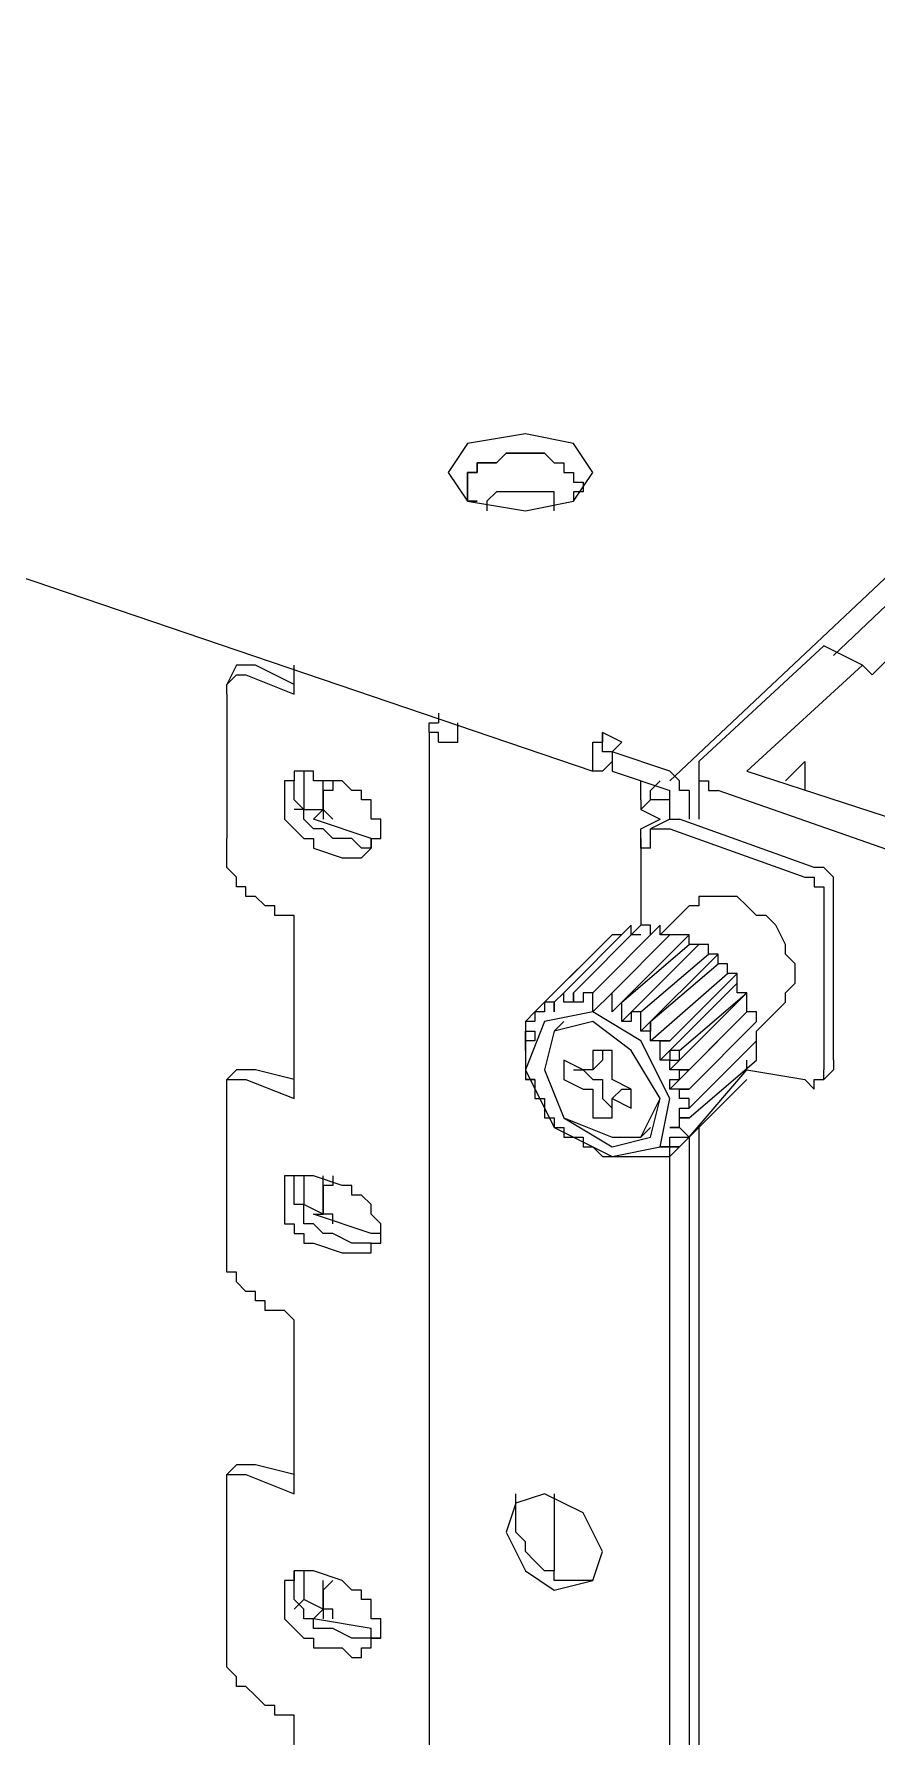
# Model space of a CAD drawing. Header units: millimetres. Extents: x 929 to 1725, y 58 to 532.
# Drawn here: x 1074.21 to 1084.45, y 382.42 to 403.1 of the extents above; entities that cross this region are included whole.
import ezdxf

# ---------------------------------------------------------------- set-up
doc = ezdxf.new("R2010")
doc.units = ezdxf.units.MM
doc.header["$MEASUREMENT"] = 0
doc.layers.add('TT-WIRE-EQPM', color=6, linetype='CONTINUOUS')

msp = doc.modelspace()

# ---------------------------------------------------------------- linework, layer by layer
at = {"layer": 'TT-WIRE-EQPM', "linetype": 'Continuous'}
for points in [[(1137.40977, 446.23357), (1081.93205, 394.03301)], [(979.05247, 428.79437), (1080.99572, 394.15005)], [(1080.99572, 397.77834), (1080.76163, 398.12947), (1080.17642, 398.24651), (1079.47417, 398.12947), (1079.24009, 397.77834), (1079.47417, 397.42722), (1080.17642, 397.31018), (1080.76163, 397.42722), (1080.99572, 397.77834)], [(1080.52755, 397.89538), (1080.41051, 398.01243), (1080.29347, 398.01243), (1080.29347, 398.01243), (1080.17642, 398.01243), (1080.17642, 398.01243), (1080.05938, 398.01243), (1079.94234, 398.01243), (1079.94234, 398.01243), (1079.8253, 397.89538), (1079.8253, 397.89538), (1079.70826, 397.89538), (1079.70826, 397.89538), (1079.59122, 397.89538), (1079.59122, 397.77834), (1079.59122, 397.77834), (1079.47417, 397.77834), (1079.47417, 397.6613), (1079.47417, 397.6613), (1079.47417, 397.54426), (1079.47417, 397.54426), (1079.47417, 397.54426), (1079.47417, 397.42722), (1079.59122, 397.42722)], [(1079.59122, 397.42722), (1079.47417, 397.42722), (1079.47417, 397.42722), (1079.47417, 397.54426), (1079.47417, 397.54426), (1079.47417, 397.54426), (1079.47417, 397.6613), (1079.47417, 397.6613), (1079.47417, 397.77834), (1079.59122, 397.77834), (1079.59122, 397.77834), (1079.59122, 397.89538), (1079.70826, 397.89538), (1079.70826, 397.89538), (1079.8253, 397.89538), (1079.8253, 397.89538), (1079.94234, 398.01243), (1079.94234, 398.01243), (1080.05938, 398.01243), (1080.05938, 398.01243), (1080.17642, 398.01243), (1080.29347, 398.01243), (1080.29347, 398.01243), (1080.41051, 398.01243), (1080.52755, 397.89538), (1080.52755, 397.89538), (1080.64459, 397.89538), (1080.64459, 397.89538), (1080.64459, 397.77834), (1080.76163, 397.77834), (1080.76163, 397.77834), (1080.76163, 397.77834), (1080.76163, 397.6613), (1080.76163, 397.6613), (1080.87867, 397.6613), (1080.87867, 397.54426), (1080.76163, 397.54426), (1080.76163, 397.54426), (1080.76163, 397.42722), (1080.76163, 397.42722), (1080.76163, 397.42722), (1080.76163, 397.42722)], [(1083.92176, 395.55455), (1086.26259, 397.77834)], [(1086.73075, 397.6613), (1084.38992, 395.32047)], [(1080.52755, 397.31018), (1080.52755, 397.31018), (1080.52755, 397.42722), (1080.52755, 397.42722), (1080.52755, 397.42722), (1080.52755, 397.42722), (1080.52755, 397.54426), (1080.41051, 397.54426), (1080.41051, 397.54426), (1080.41051, 397.54426), (1080.41051, 397.54426), (1080.29347, 397.54426), (1080.17642, 397.54426), (1080.17642, 397.54426), (1080.05938, 397.54426), (1079.94234, 397.54426), (1079.8253, 397.54426), (1079.8253, 397.54426), (1079.70826, 397.42722), (1079.70826, 397.42722), (1079.70826, 397.31018), (1079.70826, 397.31018), (1079.70826, 397.31018), (1079.70826, 397.31018), (1079.70826, 397.31018), (1079.70826, 397.31018), (1079.70826, 397.31018), (1079.70826, 397.31018), (1079.70826, 397.31018), (1079.70826, 397.31018), (1079.70826, 397.31018)], [(1082.28317, 394.26709), (1083.80471, 395.67159)], [(1084.27288, 395.43751), (1083.80471, 395.67159)], [(1076.66518, 395.43751), (1076.54813, 395.20343)], [(1076.89926, 395.43751), (1076.89926, 395.43751), (1076.89926, 395.43751), (1076.78222, 395.43751), (1076.78222, 395.43751), (1076.78222, 395.43751), (1076.78222, 395.43751), (1076.78222, 395.43751), (1076.78222, 395.43751), (1076.66518, 395.43751), (1076.66518, 395.43751)], [(1077.36743, 395.20343), (1076.89926, 395.43751)], [(1077.36743, 395.08638), (1077.36743, 395.43751)], [(1084.27288, 395.43751), (1082.86838, 394.15005), (1087.55005, 392.62851)], [(1084.38992, 395.32047), (1084.27288, 395.43751)], [(1076.54813, 395.08638), (1076.54813, 395.20343), (1076.54813, 395.20343), (1076.54813, 395.20343), (1076.54813, 395.20343), (1076.54813, 395.20343), (1076.66518, 395.32047), (1076.66518, 395.32047), (1076.66518, 395.32047), (1076.66518, 395.32047), (1076.78222, 395.32047)], [(1076.78222, 395.32047), (1077.36743, 395.08638)], [(1076.54813, 395.08638), (1076.54813, 393.33076)], [(1079.12305, 394.50118), (1079.12305, 394.50118), (1079.12305, 394.50118), (1079.12305, 394.50118), (1079.12305, 394.61822), (1079.00601, 394.61822), (1079.00601, 394.61822), (1079.00601, 394.61822), (1079.00601, 394.73526), (1079.00601, 394.73526), (1079.12305, 394.73526)], [(1079.12305, 394.8523), (1079.12305, 394.73526)], [(1079.35713, 394.50118), (1079.35713, 394.61822), (1079.35713, 394.61822), (1079.35713, 394.61822), (1079.35713, 394.61822), (1079.35713, 394.61822), (1079.35713, 394.61822), (1079.35713, 394.61822), (1079.35713, 394.73526), (1079.35713, 394.73526), (1079.35713, 394.73526), (1079.35713, 394.73526)], [(1079.00601, 394.61822), (1079.00601, 376.12564), (1079.00601, 376.0086), (1079.00601, 376.0086), (1079.00601, 376.0086), (1079.12305, 376.0086), (1079.12305, 376.0086), (1079.12305, 376.0086), (1079.12305, 376.0086), (1079.12305, 376.0086), (1079.12305, 376.0086), (1079.12305, 375.89156)], [(1081.2298, 394.38414), (1081.34684, 394.50118), (1081.11276, 394.61822), (1081.11276, 394.50118)], [(1081.11276, 394.38414), (1081.11276, 394.61822)], [(1079.12305, 394.50118), (1079.35713, 394.50118)], [(1081.11276, 394.15005), (1081.11276, 394.15005), (1081.11276, 394.15005), (1081.11276, 394.15005), (1080.99572, 394.15005), (1080.99572, 394.15005), (1080.99572, 394.15005), (1080.99572, 394.15005), (1080.99572, 394.15005), (1080.99572, 394.26709), (1080.99572, 394.26709), (1080.99572, 394.26709), (1080.99572, 394.26709), (1080.99572, 394.38414), (1080.99572, 394.38414), (1080.99572, 394.38414), (1080.99572, 394.50118), (1081.11276, 394.50118), (1081.11276, 394.50118), (1081.11276, 394.50118), (1081.11276, 394.50118)], [(1081.2298, 394.38414), (1081.11276, 394.38414)], [(1081.2298, 394.38414), (1081.2298, 394.15005)], [(1081.93205, 394.15005), (1081.2298, 394.38414)], [(1077.60151, 394.03301), (1077.60151, 394.15005), (1077.48447, 394.15005), (1077.48447, 394.15005), (1077.48447, 394.15005), (1077.36743, 394.15005), (1077.36743, 394.03301), (1077.36743, 394.03301), (1077.25038, 394.03301), (1077.25038, 394.03301), (1077.25038, 394.03301), (1077.25038, 393.91597), (1077.25038, 393.91597), (1077.25038, 393.91597), (1077.25038, 393.79893), (1077.25038, 393.79893), (1077.25038, 393.68189), (1077.25038, 393.68189), (1077.25038, 393.68189), (1077.25038, 393.56484), (1077.25038, 393.56484), (1077.25038, 393.56484), (1077.36743, 393.4478), (1077.36743, 393.4478), (1077.36743, 393.4478), (1077.48447, 393.33076), (1077.48447, 393.33076), (1077.60151, 393.33076), (1077.60151, 393.21372), (1077.95263, 393.09668)], [(1077.48447, 394.15005), (1077.48447, 393.68189)], [(1081.2298, 394.26709), (1081.11276, 394.15005)], [(1081.2298, 394.15005), (1081.93205, 393.91597)], [(1082.16613, 393.91597), (1082.04909, 393.91597), (1082.04909, 393.91597), (1082.04909, 393.91597), (1082.04909, 394.03301), (1082.04909, 394.03301), (1082.04909, 394.03301), (1082.04909, 394.03301), (1081.93205, 394.15005), (1081.93205, 394.15005), (1081.93205, 394.15005)], [(1082.28317, 394.26709), (1082.28317, 394.26709), (1082.28317, 394.15005), (1082.28317, 394.15005), (1082.28317, 394.15005), (1082.28317, 394.03301), (1082.28317, 394.03301), (1082.28317, 394.03301), (1082.40021, 394.03301), (1082.40021, 393.91597), (1082.51726, 393.91597)], [(1082.28317, 394.15005), (1082.28317, 393.56484)], [(1083.33655, 394.03301), (1083.57063, 394.26709)], [(1083.57063, 394.26709), (1083.57063, 393.91597)], [(1077.83559, 393.33076), (1077.71855, 393.4478), (1077.60151, 393.4478), (1077.60151, 393.4478), (1077.48447, 393.56484), (1077.48447, 393.56484), (1077.48447, 393.68189), (1077.36743, 393.79893), (1077.36743, 393.79893), (1077.36743, 393.91597), (1077.36743, 393.91597), (1077.36743, 393.91597), (1077.36743, 394.03301), (1077.36743, 394.03301), (1077.36743, 394.03301), (1077.36743, 394.03301), (1077.36743, 394.03301), (1077.36743, 394.03301), (1077.36743, 394.03301), (1077.36743, 394.03301), (1077.36743, 394.03301)], [(1077.60151, 393.56484), (1077.71855, 393.68189), (1077.71855, 394.03301)], [(1077.95263, 394.03301), (1077.60151, 394.03301)], [(1077.83559, 394.03301), (1077.83559, 394.03301), (1077.83559, 394.03301), (1077.83559, 394.03301), (1077.83559, 393.91597), (1077.71855, 393.91597), (1077.71855, 393.91597), (1077.71855, 393.91597), (1077.71855, 393.91597), (1077.71855, 393.79893), (1077.71855, 393.79893), (1077.71855, 393.56484)], [(1077.95263, 393.09668), (1078.06967, 393.09668), (1078.06967, 393.09668), (1078.06967, 393.09668), (1078.18672, 393.09668), (1078.18672, 393.09668), (1078.18672, 393.09668), (1078.30376, 393.21372), (1078.30376, 393.21372), (1078.30376, 393.21372), (1078.30376, 393.21372), (1078.30376, 393.33076), (1078.4208, 393.33076), (1078.4208, 393.33076), (1078.4208, 393.33076), (1078.4208, 393.4478), (1078.4208, 393.4478), (1078.4208, 393.56484), (1078.30376, 393.56484), (1078.30376, 393.68189), (1078.30376, 393.68189), (1078.30376, 393.68189), (1078.30376, 393.79893), (1078.18672, 393.79893), (1078.18672, 393.79893), (1078.18672, 393.91597), (1078.06967, 393.91597), (1078.06967, 393.91597), (1077.95263, 394.03301)], [(1081.58092, 393.79893), (1081.58092, 393.79893), (1081.58092, 393.79893), (1081.58092, 393.91597), (1081.58092, 393.91597), (1081.58092, 393.91597), (1081.58092, 393.91597), (1081.58092, 393.91597), (1081.58092, 394.03301), (1081.58092, 394.03301), (1081.58092, 394.03301)], [(1081.81501, 394.03301), (1081.69796, 393.91597)], [(1081.69796, 393.79893), (1081.69796, 393.91597)], [(1081.93205, 393.56484), (1081.93205, 393.91597)], [(1082.16613, 393.91597), (1082.16613, 393.56484)], [(1087.19892, 392.27739), (1082.51726, 393.91597)], [(1077.48447, 393.68189), (1077.36743, 393.68189)], [(1077.48447, 393.68189), (1077.71855, 393.68189)], [(1077.83559, 393.56484), (1077.83559, 393.56484), (1077.83559, 393.56484), (1077.71855, 393.68189), (1077.71855, 393.68189), (1077.71855, 393.68189), (1077.71855, 393.68189), (1077.71855, 393.79893), (1077.71855, 393.79893), (1077.71855, 393.79893), (1077.71855, 393.79893)], [(1081.58092, 393.68189), (1081.69796, 393.79893)], [(1081.58092, 393.79893), (1081.58092, 393.68189)], [(1081.58092, 393.68189), (1081.81501, 393.56484)], [(1081.93205, 393.79893), (1081.69796, 393.79893)], [(1078.30376, 393.33076), (1077.60151, 393.56484)], [(1081.69796, 393.21372), (1081.69796, 393.21372), (1081.58092, 393.21372), (1081.58092, 393.21372), (1081.58092, 393.21372), (1081.58092, 393.33076), (1081.58092, 393.33076), (1081.58092, 393.33076), (1081.58092, 393.33076), (1081.58092, 393.33076), (1081.58092, 393.4478), (1081.81501, 393.56484)], [(1081.93205, 393.56484), (1081.69796, 393.4478)], [(1081.93205, 393.56484), (1081.93205, 393.56484), (1081.93205, 393.56484), (1081.93205, 393.56484), (1081.93205, 393.56484), (1081.93205, 393.56484), (1082.04909, 393.56484), (1082.04909, 393.56484), (1082.04909, 393.56484), (1082.04909, 393.56484), (1082.04909, 393.56484)], [(1083.68767, 392.97964), (1082.04909, 393.56484)], [(1077.36743, 392.39443), (1077.25038, 392.39443), (1077.25038, 392.39443), (1077.13334, 392.39443), (1077.13334, 392.51147), (1077.0163, 392.51147), (1077.0163, 392.51147), (1076.89926, 392.62851), (1076.89926, 392.62851), (1076.78222, 392.62851), (1076.78222, 392.74555), (1076.66518, 392.74555), (1076.66518, 392.86259), (1076.66518, 392.86259), (1076.54813, 392.97964), (1076.54813, 392.97964), (1076.54813, 393.09668), (1076.54813, 393.21372), (1076.54813, 393.21372), (1076.54813, 393.33076), (1076.54813, 393.33076)], [(1078.06967, 393.33076), (1077.83559, 393.33076)], [(1078.30376, 393.33076), (1078.30376, 393.33076), (1078.30376, 393.21372), (1078.30376, 393.21372), (1078.30376, 393.21372), (1078.18672, 393.21372), (1078.18672, 393.21372), (1078.18672, 393.21372), (1078.18672, 393.21372), (1078.06967, 393.33076), (1078.06967, 393.33076)], [(1078.30376, 393.33076), (1078.30376, 393.33076), (1078.30376, 393.33076), (1078.30376, 393.33076), (1078.30376, 393.33076), (1078.30376, 393.33076), (1078.30376, 393.33076), (1078.30376, 393.33076), (1078.30376, 393.33076), (1078.4208, 393.33076), (1078.4208, 393.33076)], [(1081.58092, 393.33076), (1081.58092, 392.27739)], [(1081.69796, 393.33076), (1081.69796, 393.33076), (1081.69796, 393.33076), (1081.69796, 393.4478), (1081.69796, 393.4478), (1081.81501, 393.4478), (1081.81501, 393.4478), (1081.81501, 393.4478), (1081.81501, 393.4478), (1081.93205, 393.4478), (1081.93205, 393.4478)], [(1081.69796, 393.21372), (1081.69796, 393.33076)], [(1081.93205, 393.4478), (1083.57063, 392.86259), (1083.57063, 392.86259), (1083.68767, 392.86259), (1083.68767, 392.86259), (1083.68767, 392.86259), (1083.68767, 392.74555), (1083.80471, 392.74555), (1083.80471, 392.74555), (1083.80471, 392.62851), (1083.80471, 392.62851), (1083.80471, 392.62851)], [(1083.92176, 392.74555), (1083.92176, 392.74555), (1083.92176, 392.74555), (1083.92176, 392.86259), (1083.92176, 392.86259), (1083.92176, 392.86259), (1083.80471, 392.97964), (1083.80471, 392.97964), (1083.80471, 392.97964), (1083.80471, 392.97964), (1083.68767, 392.97964)], [(1083.92176, 390.6388), (1083.92176, 392.74555)], [(1082.98542, 390.98993), (1083.33655, 391.34105), (1083.33655, 391.34105), (1083.33655, 391.45809), (1083.45359, 391.57514), (1083.45359, 391.69218), (1083.45359, 391.80922), (1083.33655, 391.92626), (1083.33655, 392.0433), (1083.21951, 392.27739), (1083.10246, 392.39443), (1082.98542, 392.39443), (1082.86838, 392.51147), (1082.75134, 392.62851), (1082.6343, 392.62851), (1082.6343, 392.62851), (1082.51726, 392.62851), (1082.40021, 392.62851), (1082.40021, 392.62851), (1082.28317, 392.62851), (1082.28317, 392.51147), (1082.16613, 392.51147), (1081.81501, 392.16034)], [(1083.80471, 392.62851), (1083.80471, 390.52176)], [(1077.36743, 390.17064), (1077.36743, 392.39443)], [(1080.64459, 391.45809), (1081.46388, 392.27739)], [(1080.76163, 391.45809), (1081.58092, 392.27739)], [(1080.99572, 391.45809), (1081.81501, 392.27739)], [(1081.58092, 392.16034), (1081.58092, 392.16034), (1081.46388, 392.16034), (1081.46388, 392.16034), (1081.46388, 392.16034), (1081.46388, 392.16034), (1081.46388, 392.16034), (1081.46388, 392.16034), (1081.46388, 392.16034), (1081.46388, 392.16034), (1081.46388, 392.27739)], [(1081.69796, 392.16034), (1081.69796, 392.16034), (1081.69796, 392.16034), (1081.69796, 392.27739), (1081.69796, 392.27739), (1081.69796, 392.27739), (1081.69796, 392.27739), (1081.58092, 392.27739), (1081.58092, 392.27739), (1081.58092, 392.27739), (1081.58092, 392.27739)], [(1081.93205, 392.16034), (1081.93205, 392.16034), (1081.93205, 392.16034), (1081.93205, 392.16034), (1081.93205, 392.16034), (1081.93205, 392.16034), (1081.81501, 392.16034), (1081.81501, 392.27739), (1081.81501, 392.27739), (1081.81501, 392.27739), (1081.81501, 392.27739)], [(1080.29347, 391.22401), (1081.11276, 392.0433)], [(1080.41051, 391.34105), (1081.2298, 392.16034)], [(1081.2298, 391.22401), (1082.16613, 392.16034)], [(1081.2298, 391.45809), (1081.93205, 392.16034)], [(1081.34684, 392.16034), (1081.34684, 392.16034), (1081.34684, 392.16034), (1081.34684, 392.16034), (1081.34684, 392.16034), (1081.34684, 392.16034), (1081.34684, 392.16034), (1081.2298, 392.16034), (1081.2298, 392.16034), (1081.2298, 392.16034), (1081.2298, 392.16034)], [(1081.34684, 391.34105), (1082.16613, 392.0433)], [(1082.28317, 392.0433), (1081.34684, 391.10697)], [(1082.16613, 392.16034), (1082.16613, 392.16034), (1082.16613, 392.16034), (1082.04909, 392.16034), (1082.04909, 392.16034), (1082.04909, 392.16034), (1082.04909, 392.16034), (1082.04909, 392.16034), (1082.04909, 392.16034), (1082.04909, 392.16034), (1081.93205, 392.16034)], [(1082.28317, 392.0433), (1082.28317, 392.0433), (1082.28317, 392.0433), (1082.28317, 392.0433), (1082.28317, 392.0433), (1082.28317, 392.0433), (1082.28317, 392.0433), (1082.16613, 392.0433), (1082.16613, 392.0433), (1082.16613, 392.0433), (1082.16613, 392.0433), (1082.16613, 392.0433), (1082.16613, 392.16034), (1082.16613, 392.16034), (1082.16613, 392.16034), (1082.16613, 392.16034), (1082.16613, 392.16034), (1082.16613, 392.16034), (1082.16613, 392.16034), (1082.16613, 392.16034), (1082.16613, 392.16034)], [(1082.40021, 391.92626), (1082.40021, 392.0433), (1082.40021, 392.0433), (1082.40021, 392.0433), (1082.40021, 392.0433), (1082.28317, 392.0433), (1082.28317, 392.0433), (1082.28317, 392.0433), (1082.28317, 392.0433), (1082.28317, 392.0433), (1082.28317, 392.0433)], [(1081.58092, 390.98993), (1082.51726, 391.92626)], [(1081.58092, 391.22401), (1082.40021, 391.92626)], [(1082.51726, 391.92626), (1082.51726, 391.92626), (1082.51726, 391.92626), (1082.40021, 391.92626), (1082.40021, 391.92626), (1082.40021, 391.92626), (1082.40021, 391.92626), (1082.40021, 391.92626), (1082.40021, 391.92626), (1082.40021, 391.92626), (1082.40021, 391.92626)], [(1082.51726, 391.80922), (1082.51726, 391.80922), (1082.51726, 391.80922), (1082.51726, 391.80922), (1082.51726, 391.80922), (1082.51726, 391.92626), (1082.51726, 391.92626), (1082.51726, 391.92626), (1082.51726, 391.92626), (1082.51726, 391.92626), (1082.51726, 391.92626)], [(1081.69796, 391.10697), (1082.51726, 391.80922)], [(1081.69796, 390.87289), (1082.6343, 391.69218)], [(1081.93205, 390.87289), (1082.75134, 391.69218)], [(1082.6343, 391.69218), (1082.6343, 391.80922), (1082.6343, 391.80922), (1082.6343, 391.80922), (1082.6343, 391.80922), (1082.6343, 391.80922), (1082.6343, 391.80922), (1082.51726, 391.80922), (1082.51726, 391.80922), (1082.51726, 391.80922), (1082.51726, 391.80922)], [(1082.75134, 391.69218), (1082.6343, 391.69218), (1082.6343, 391.69218), (1082.6343, 391.69218), (1082.6343, 391.69218), (1082.6343, 391.69218), (1082.6343, 391.69218), (1082.6343, 391.69218), (1082.6343, 391.69218), (1082.6343, 391.69218), (1082.6343, 391.69218)], [(1082.75134, 391.57514), (1082.75134, 391.57514), (1082.75134, 391.57514), (1082.75134, 391.57514), (1082.75134, 391.57514), (1082.75134, 391.57514), (1082.75134, 391.57514), (1082.75134, 391.69218), (1082.75134, 391.69218), (1082.75134, 391.69218), (1082.75134, 391.69218)], [(1080.64459, 391.45809), (1080.64459, 391.45809), (1080.64459, 391.45809), (1080.52755, 391.34105), (1080.52755, 391.34105), (1080.52755, 391.34105), (1080.52755, 391.34105), (1080.52755, 391.34105), (1080.52755, 391.34105), (1080.52755, 391.22401), (1080.52755, 391.22401)], [(1080.64459, 391.34105), (1080.64459, 391.34105), (1080.64459, 391.34105), (1080.64459, 391.34105), (1080.64459, 391.34105), (1080.64459, 391.34105), (1080.64459, 391.34105), (1080.64459, 391.45809), (1080.64459, 391.45809), (1080.64459, 391.45809), (1080.64459, 391.45809)], [(1080.76163, 391.45809), (1080.76163, 391.45809), (1080.76163, 391.45809), (1080.76163, 391.45809), (1080.76163, 391.45809), (1080.76163, 391.34105), (1080.76163, 391.34105), (1080.76163, 391.34105), (1080.64459, 391.34105), (1080.64459, 391.34105), (1080.64459, 391.34105)], [(1080.87867, 391.34105), (1080.87867, 391.34105), (1080.87867, 391.34105), (1080.87867, 391.34105), (1080.76163, 391.34105), (1080.76163, 391.34105), (1080.76163, 391.45809), (1080.76163, 391.45809), (1080.76163, 391.45809), (1080.76163, 391.45809), (1080.76163, 391.45809)], [(1080.99572, 391.45809), (1080.99572, 391.45809), (1080.99572, 391.45809), (1080.87867, 391.45809), (1080.87867, 391.45809), (1080.87867, 391.34105), (1080.87867, 391.34105), (1080.87867, 391.34105), (1080.87867, 391.34105), (1080.87867, 391.34105), (1080.87867, 391.34105)], [(1080.99572, 391.22401), (1080.99572, 391.34105), (1080.99572, 391.34105), (1080.99572, 391.34105), (1080.99572, 391.34105), (1080.99572, 391.34105), (1080.99572, 391.34105), (1080.99572, 391.45809), (1080.99572, 391.45809), (1080.99572, 391.45809), (1080.99572, 391.45809)], [(1081.2298, 391.45809), (1080.99572, 391.22401)], [(1081.2298, 391.22401), (1081.2298, 391.22401), (1081.2298, 391.22401), (1081.2298, 391.22401), (1081.2298, 391.34105), (1081.2298, 391.34105), (1081.2298, 391.34105), (1081.2298, 391.34105), (1081.2298, 391.34105), (1081.2298, 391.45809), (1081.2298, 391.45809)], [(1081.81501, 390.6388), (1082.75134, 391.57514)], [(1081.93205, 390.52176), (1082.86838, 391.45809)], [(1082.04909, 390.75585), (1082.86838, 391.45809)], [(1082.86838, 391.45809), (1082.86838, 391.45809), (1082.86838, 391.45809), (1082.75134, 391.45809), (1082.75134, 391.57514), (1082.75134, 391.57514), (1082.75134, 391.57514), (1082.75134, 391.57514), (1082.75134, 391.57514), (1082.75134, 391.57514), (1082.75134, 391.57514)], [(1082.86838, 391.22401), (1082.86838, 391.22401), (1082.86838, 391.34105), (1082.86838, 391.34105), (1082.86838, 391.34105), (1082.86838, 391.34105), (1082.86838, 391.34105), (1082.86838, 391.34105), (1082.86838, 391.34105), (1082.86838, 391.34105), (1082.86838, 391.45809)], [(1080.17642, 391.10697), (1080.29347, 391.22401)], [(1081.81501, 389.58543), (1081.93205, 390.17064), (1081.58092, 390.87289), (1080.99572, 391.22401), (1080.41051, 391.10697), (1080.17642, 390.52176), (1080.52755, 389.81951), (1081.2298, 389.46839), (1081.81501, 389.58543)], [(1080.29347, 391.22401), (1080.29347, 391.22401), (1080.29347, 391.22401), (1080.29347, 391.22401), (1080.29347, 391.22401), (1080.29347, 391.22401), (1080.29347, 391.10697), (1080.29347, 391.10697), (1080.29347, 391.10697), (1080.29347, 391.10697), (1080.29347, 391.10697)], [(1080.41051, 391.22401), (1080.41051, 391.22401), (1080.41051, 391.22401), (1080.41051, 391.22401), (1080.41051, 391.22401), (1080.41051, 391.22401), (1080.41051, 391.22401), (1080.41051, 391.22401), (1080.29347, 391.22401), (1080.29347, 391.22401), (1080.29347, 391.22401)], [(1080.41051, 391.34105), (1080.41051, 391.34105), (1080.41051, 391.34105), (1080.41051, 391.34105), (1080.41051, 391.34105), (1080.41051, 391.22401), (1080.41051, 391.22401), (1080.41051, 391.22401), (1080.41051, 391.22401), (1080.41051, 391.22401), (1080.41051, 391.22401)], [(1080.52755, 391.22401), (1080.52755, 391.22401), (1080.52755, 391.22401), (1080.52755, 391.34105), (1080.52755, 391.34105), (1080.52755, 391.34105), (1080.52755, 391.34105), (1080.52755, 391.34105), (1080.52755, 391.34105), (1080.41051, 391.34105), (1080.41051, 391.34105)], [(1081.34684, 391.34105), (1081.34684, 391.34105), (1081.34684, 391.34105), (1081.34684, 391.34105), (1081.34684, 391.34105), (1081.2298, 391.22401), (1081.2298, 391.22401), (1081.2298, 391.22401), (1081.2298, 391.22401), (1081.2298, 391.22401), (1081.2298, 391.22401)], [(1081.34684, 391.10697), (1081.34684, 391.10697), (1081.34684, 391.10697), (1081.34684, 391.22401), (1081.34684, 391.22401), (1081.34684, 391.22401), (1081.34684, 391.22401), (1081.34684, 391.22401), (1081.34684, 391.34105), (1081.34684, 391.34105), (1081.34684, 391.34105)], [(1081.58092, 391.22401), (1081.58092, 391.22401), (1081.46388, 391.22401), (1081.46388, 391.22401), (1081.46388, 391.22401), (1081.46388, 391.22401), (1081.46388, 391.10697), (1081.46388, 391.10697), (1081.34684, 391.10697), (1081.34684, 391.10697), (1081.34684, 391.10697)], [(1081.58092, 390.98993), (1081.58092, 390.98993), (1081.58092, 390.98993), (1081.58092, 391.10697), (1081.58092, 391.10697), (1081.58092, 391.10697), (1081.58092, 391.10697), (1081.58092, 391.10697), (1081.58092, 391.22401), (1081.58092, 391.22401), (1081.58092, 391.22401)], [(1081.93205, 390.28768), (1082.86838, 391.22401)], [(1082.16613, 390.52176), (1082.86838, 391.22401)], [(1082.98542, 391.10697), (1082.98542, 391.10697), (1082.98542, 391.10697), (1082.98542, 391.10697), (1082.98542, 391.10697), (1082.98542, 391.10697), (1082.98542, 391.22401), (1082.98542, 391.22401), (1082.98542, 391.22401), (1082.86838, 391.22401), (1082.86838, 391.22401)], [(1080.17642, 391.10697), (1080.17642, 391.10697), (1080.17642, 391.10697), (1080.17642, 391.10697), (1080.17642, 391.10697), (1080.17642, 390.98993), (1080.17642, 390.98993), (1080.29347, 390.98993), (1080.29347, 390.98993), (1080.29347, 390.98993), (1080.29347, 390.87289)], [(1080.29347, 391.10697), (1080.29347, 391.10697), (1080.29347, 391.10697), (1080.29347, 391.10697), (1080.29347, 391.10697), (1080.29347, 391.10697), (1080.29347, 391.10697), (1080.29347, 391.10697), (1080.29347, 391.10697), (1080.29347, 391.10697), (1080.17642, 391.10697)], [(1080.17642, 390.98993), (1080.17642, 390.98993), (1080.17642, 390.98993), (1080.17642, 390.87289), (1080.17642, 390.87289), (1080.17642, 390.87289), (1080.17642, 390.87289), (1080.17642, 390.87289), (1080.17642, 390.75585), (1080.17642, 390.75585), (1080.17642, 390.75585)], [(1080.29347, 390.87289), (1080.17642, 390.87289), (1080.17642, 390.98993), (1080.17642, 390.98993), (1080.17642, 390.98993), (1080.17642, 390.98993), (1080.17642, 390.98993), (1080.17642, 390.98993), (1080.17642, 390.98993), (1080.17642, 390.98993), (1080.17642, 390.98993)], [(1081.69796, 389.70247), (1081.81501, 390.17064), (1081.46388, 390.75585), (1080.99572, 391.10697), (1080.52755, 390.98993), (1080.41051, 390.52176), (1080.64459, 389.93655), (1081.2298, 389.58543), (1081.69796, 389.70247)], [(1081.58092, 389.70247), (1081.81501, 390.17064), (1081.46388, 390.75585), (1080.99572, 391.10697), (1080.52755, 390.98993), (1080.41051, 390.52176), (1080.64459, 389.93655), (1081.2298, 389.70247), (1081.58092, 389.70247)], [(1080.64459, 391.10697), (1080.52755, 390.98993)], [(1081.69796, 391.10697), (1081.69796, 391.10697), (1081.69796, 391.10697), (1081.69796, 390.98993), (1081.69796, 390.98993), (1081.58092, 390.98993), (1081.58092, 390.98993), (1081.58092, 390.98993), (1081.58092, 390.98993), (1081.58092, 390.98993), (1081.58092, 390.98993)], [(1081.69796, 390.87289), (1081.69796, 390.87289), (1081.69796, 390.87289), (1081.69796, 390.87289), (1081.69796, 390.98993), (1081.69796, 390.98993), (1081.69796, 390.98993), (1081.69796, 390.98993), (1081.69796, 390.98993), (1081.69796, 390.98993), (1081.69796, 391.10697)], [(1082.16613, 390.28768), (1082.98542, 391.10697)], [(1082.98542, 390.87289), (1082.98542, 390.87289), (1082.98542, 390.87289), (1082.98542, 390.87289), (1082.98542, 390.98993), (1082.98542, 390.98993), (1082.98542, 390.98993), (1082.98542, 390.98993), (1082.98542, 390.98993), (1082.98542, 390.98993), (1082.98542, 390.98993)], [(1080.17642, 390.75585), (1080.17642, 390.87289)], [(1081.93205, 390.87289), (1081.81501, 390.87289), (1081.81501, 390.87289), (1081.81501, 390.87289), (1081.81501, 390.87289), (1081.81501, 390.87289), (1081.81501, 390.87289), (1081.69796, 390.87289), (1081.69796, 390.87289), (1081.69796, 390.87289), (1081.69796, 390.87289)], [(1081.81501, 390.6388), (1081.81501, 390.75585), (1081.81501, 390.75585), (1081.81501, 390.75585), (1081.81501, 390.75585), (1081.81501, 390.75585), (1081.81501, 390.75585), (1081.81501, 390.87289), (1081.93205, 390.87289), (1081.93205, 390.87289), (1081.93205, 390.87289)], [(1082.16613, 390.0536), (1082.98542, 390.87289)], [(1082.98542, 390.6388), (1082.98542, 390.6388), (1082.98542, 390.75585), (1082.98542, 390.75585), (1082.98542, 390.75585), (1082.98542, 390.75585), (1082.98542, 390.75585), (1082.98542, 390.75585), (1082.98542, 390.75585), (1082.98542, 390.75585), (1082.98542, 390.87289)], [(1080.17642, 390.75585), (1080.17642, 390.75585), (1080.17642, 390.75585), (1080.17642, 390.75585), (1080.17642, 390.75585), (1080.17642, 390.6388), (1080.17642, 390.6388), (1080.17642, 390.6388), (1080.17642, 390.6388), (1080.17642, 390.6388), (1080.17642, 390.6388)], [(1080.17642, 390.6388), (1080.17642, 390.52176), (1080.17642, 390.52176), (1080.17642, 390.52176), (1080.17642, 390.52176), (1080.17642, 390.52176), (1080.17642, 390.52176), (1080.17642, 390.52176), (1080.17642, 390.40472), (1080.17642, 390.40472), (1080.29347, 390.40472)], [(1080.87867, 390.52176), (1080.64459, 390.6388), (1080.64459, 390.6388), (1080.64459, 390.6388), (1080.64459, 390.6388), (1080.64459, 390.6388), (1080.64459, 390.6388), (1080.64459, 390.6388), (1080.64459, 390.6388), (1080.64459, 390.6388), (1080.64459, 390.6388), (1080.64459, 390.6388), (1080.64459, 390.40472), (1080.64459, 390.40472), (1080.64459, 390.40472), (1080.64459, 390.40472), (1080.64459, 390.40472), (1080.64459, 390.40472), (1080.64459, 390.40472), (1080.64459, 390.40472), (1080.64459, 390.40472), (1080.64459, 390.40472), (1080.64459, 390.40472), (1080.87867, 390.28768), (1080.87867, 390.28768), (1080.87867, 390.28768), (1080.87867, 390.28768), (1080.87867, 390.28768), (1080.99572, 390.28768), (1080.99572, 390.28768), (1080.99572, 390.28768), (1080.99572, 390.28768), (1080.99572, 390.28768), (1080.99572, 390.28768), (1080.99572, 390.0536), (1080.99572, 390.0536), (1080.99572, 390.0536), (1080.99572, 390.0536), (1080.99572, 390.0536), (1080.99572, 390.0536), (1080.99572, 390.0536), (1080.99572, 390.0536), (1080.99572, 389.93655), (1080.99572, 389.93655), (1080.99572, 389.93655), (1081.11276, 389.93655), (1081.2298, 389.93655), (1081.2298, 389.93655), (1081.2298, 389.93655), (1081.2298, 389.93655), (1081.2298, 389.93655), (1081.2298, 389.93655), (1081.2298, 389.93655), (1081.2298, 389.93655), (1081.2298, 389.93655), (1081.2298, 389.93655), (1081.2298, 390.17064), (1081.2298, 390.17064), (1081.2298, 390.17064), (1081.2298, 390.17064), (1081.2298, 390.17064), (1081.2298, 390.17064), (1081.2298, 390.17064), (1081.2298, 390.17064), (1081.2298, 390.17064), (1081.2298, 390.17064), (1081.2298, 390.17064)], [(1081.46388, 390.28768), (1081.2298, 390.40472), (1081.2298, 390.40472), (1081.2298, 390.40472), (1081.2298, 390.40472), (1081.2298, 390.40472), (1081.2298, 390.40472), (1081.2298, 390.40472), (1081.2298, 390.40472), (1081.2298, 390.40472), (1081.2298, 390.52176), (1081.2298, 390.52176), (1081.2298, 390.6388), (1081.2298, 390.6388), (1081.2298, 390.6388), (1081.2298, 390.6388), (1081.2298, 390.6388), (1081.2298, 390.75585), (1081.2298, 390.75585), (1081.2298, 390.75585), (1081.2298, 390.75585), (1081.2298, 390.75585), (1081.11276, 390.75585), (1080.99572, 390.75585), (1080.99572, 390.75585), (1080.99572, 390.75585), (1080.99572, 390.75585), (1080.99572, 390.75585), (1080.99572, 390.75585), (1080.99572, 390.75585), (1080.99572, 390.75585), (1080.99572, 390.75585), (1080.99572, 390.75585), (1080.99572, 390.75585), (1080.99572, 390.52176), (1080.99572, 390.52176), (1080.99572, 390.52176), (1080.99572, 390.52176), (1080.99572, 390.52176), (1080.99572, 390.52176), (1080.87867, 390.52176), (1080.87867, 390.52176), (1080.87867, 390.52176), (1080.87867, 390.52176), (1080.87867, 390.52176)], [(1080.99572, 390.52176), (1081.11276, 390.6388)], [(1081.11276, 390.75585), (1081.11276, 390.6388)], [(1082.04909, 390.75585), (1082.04909, 390.75585), (1081.93205, 390.75585), (1081.93205, 390.75585), (1081.93205, 390.6388), (1081.93205, 390.6388), (1081.93205, 390.6388), (1081.81501, 390.6388), (1081.81501, 390.6388), (1081.81501, 390.6388), (1081.81501, 390.6388)], [(1081.93205, 390.52176), (1081.93205, 390.52176), (1081.93205, 390.52176), (1081.93205, 390.52176), (1081.93205, 390.6388), (1081.93205, 390.6388), (1081.93205, 390.6388), (1081.93205, 390.6388), (1082.04909, 390.6388), (1082.04909, 390.6388), (1082.04909, 390.75585)], [(1082.16613, 389.93655), (1082.98542, 390.6388)], [(1082.86838, 390.52176), (1082.86838, 390.52176), (1082.86838, 390.52176), (1082.86838, 390.52176), (1082.86838, 390.52176), (1082.86838, 390.52176), (1082.86838, 390.52176), (1082.86838, 390.6388), (1082.86838, 390.6388), (1082.86838, 390.6388), (1082.86838, 390.6388)], [(1083.92176, 390.6388), (1083.92176, 390.6388), (1083.92176, 390.6388), (1083.92176, 390.6388), (1083.92176, 390.6388), (1083.92176, 390.52176), (1083.92176, 390.52176), (1083.92176, 390.52176), (1083.92176, 390.52176), (1083.92176, 390.52176), (1083.92176, 390.52176)], [(1076.66518, 390.52176), (1076.54813, 390.40472)], [(1076.54813, 390.28768), (1076.54813, 390.28768), (1076.54813, 390.28768), (1076.54813, 390.40472), (1076.54813, 390.40472), (1076.54813, 390.40472), (1076.66518, 390.40472), (1076.66518, 390.40472), (1076.66518, 390.40472), (1076.66518, 390.40472), (1076.78222, 390.40472)], [(1076.89926, 390.52176), (1076.89926, 390.52176), (1076.89926, 390.52176), (1076.78222, 390.52176), (1076.78222, 390.52176), (1076.78222, 390.52176), (1076.78222, 390.52176), (1076.78222, 390.52176), (1076.78222, 390.52176), (1076.66518, 390.52176), (1076.66518, 390.52176)], [(1076.78222, 390.40472), (1077.36743, 390.17064)], [(1077.36743, 390.40472), (1076.89926, 390.52176)], [(1080.17642, 390.40472), (1080.29347, 390.40472), (1080.29347, 390.40472), (1080.29347, 390.28768), (1080.29347, 390.28768), (1080.29347, 390.28768), (1080.29347, 390.28768), (1080.29347, 390.28768), (1080.29347, 390.28768), (1080.29347, 390.28768), (1080.29347, 390.28768)], [(1080.29347, 390.40472), (1080.29347, 390.40472), (1080.29347, 390.40472), (1080.29347, 390.40472), (1080.17642, 390.40472), (1080.17642, 390.40472), (1080.17642, 390.40472), (1080.17642, 390.40472), (1080.17642, 390.40472), (1080.17642, 390.40472), (1080.17642, 390.40472)], [(1080.76163, 390.52176), (1080.76163, 390.52176), (1080.76163, 390.52176), (1080.76163, 390.52176), (1080.76163, 390.52176), (1080.76163, 390.52176), (1080.76163, 390.52176), (1080.87867, 390.52176), (1080.87867, 390.52176), (1080.87867, 390.52176), (1080.87867, 390.52176)], [(1080.87867, 390.52176), (1080.99572, 390.40472)], [(1080.99572, 390.40472), (1081.11276, 390.40472), (1081.11276, 390.40472), (1081.11276, 390.40472), (1081.11276, 390.40472), (1081.11276, 390.40472), (1081.11276, 390.40472), (1081.11276, 390.40472), (1081.11276, 390.40472), (1081.11276, 390.40472), (1081.11276, 390.40472)], [(1081.11276, 390.40472), (1081.11276, 390.17064)], [(1082.16613, 390.52176), (1082.04909, 390.52176), (1082.04909, 390.52176), (1082.04909, 390.52176), (1082.04909, 390.52176), (1082.04909, 390.52176), (1081.93205, 390.52176), (1081.93205, 390.52176), (1081.93205, 390.52176), (1081.93205, 390.52176), (1081.93205, 390.52176)], [(1081.93205, 390.28768), (1081.93205, 390.40472), (1081.93205, 390.40472), (1082.04909, 390.40472), (1082.04909, 390.40472), (1082.04909, 390.40472), (1082.04909, 390.40472), (1082.04909, 390.40472), (1082.04909, 390.52176), (1082.04909, 390.52176), (1082.16613, 390.52176)], [(1082.04909, 389.58543), (1082.86838, 390.40472)], [(1082.16613, 389.70247), (1082.86838, 390.52176)], [(1082.86838, 390.52176), (1083.57063, 390.40472)], [(1083.57063, 390.40472), (1083.57063, 390.40472), (1083.68767, 390.28768), (1083.68767, 390.28768), (1083.68767, 390.40472), (1083.68767, 390.40472), (1083.80471, 390.40472), (1083.80471, 390.40472), (1083.80471, 390.40472), (1083.80471, 390.52176), (1083.80471, 390.52176)], [(1083.80471, 390.40472), (1083.92176, 390.52176)], [(1076.54813, 388.53205), (1076.54813, 390.28768)], [(1080.29347, 390.28768), (1080.29347, 390.28768), (1080.29347, 390.28768), (1080.29347, 390.17064), (1080.29347, 390.17064), (1080.29347, 390.17064), (1080.29347, 390.17064), (1080.29347, 390.17064), (1080.29347, 390.17064), (1080.29347, 390.17064), (1080.29347, 390.17064)], [(1080.29347, 390.17064), (1080.29347, 390.17064), (1080.29347, 390.17064), (1080.41051, 390.17064), (1080.41051, 390.17064), (1080.41051, 390.17064), (1080.41051, 390.17064), (1080.41051, 390.0536), (1080.41051, 390.0536), (1080.41051, 390.0536), (1080.41051, 390.0536)], [(1081.11276, 390.17064), (1081.2298, 390.0536)], [(1081.34684, 390.28768), (1081.2298, 390.17064)], [(1081.2298, 390.17064), (1081.46388, 390.0536), (1081.46388, 390.0536), (1081.46388, 390.0536), (1081.46388, 390.0536), (1081.46388, 390.0536), (1081.46388, 390.0536), (1081.46388, 390.17064), (1081.46388, 390.17064), (1081.46388, 390.17064), (1081.46388, 390.17064), (1081.46388, 390.17064), (1081.46388, 390.28768), (1081.46388, 390.28768), (1081.46388, 390.28768), (1081.46388, 390.28768), (1081.46388, 390.28768), (1081.46388, 390.28768), (1081.46388, 390.28768), (1081.46388, 390.28768), (1081.46388, 390.28768), (1081.46388, 390.28768), (1081.46388, 390.28768)], [(1081.34684, 390.28768), (1081.46388, 390.28768)], [(1082.16613, 390.28768), (1082.16613, 390.28768), (1082.16613, 390.28768), (1082.16613, 390.28768), (1082.04909, 390.28768), (1082.04909, 390.28768), (1082.04909, 390.28768), (1082.04909, 390.28768), (1082.04909, 390.28768), (1081.93205, 390.28768), (1081.93205, 390.28768)], [(1082.04909, 390.17064), (1082.04909, 390.17064), (1082.04909, 390.17064), (1082.04909, 390.17064), (1082.04909, 390.17064), (1082.04909, 390.17064), (1082.04909, 390.28768), (1082.16613, 390.28768), (1082.16613, 390.28768), (1082.16613, 390.28768), (1082.16613, 390.28768)], [(1082.16613, 390.0536), (1082.16613, 390.0536), (1082.16613, 390.17064), (1082.16613, 390.17064), (1082.16613, 390.17064), (1082.04909, 390.17064), (1082.04909, 390.17064), (1082.04909, 390.17064), (1082.04909, 390.17064), (1082.04909, 390.17064), (1082.04909, 390.17064)], [(1080.41051, 390.0536), (1080.41051, 389.93655), (1080.52755, 389.93655), (1080.52755, 389.93655), (1080.52755, 389.93655), (1080.52755, 389.93655), (1080.52755, 389.93655), (1080.52755, 389.93655), (1080.52755, 389.93655), (1080.52755, 389.93655), (1080.52755, 389.93655)], [(1082.04909, 389.93655), (1082.04909, 390.0536), (1082.04909, 390.0536), (1082.04909, 390.0536), (1082.04909, 390.0536), (1082.04909, 390.0536), (1082.16613, 390.0536), (1082.16613, 390.0536), (1082.16613, 390.0536), (1082.16613, 390.0536), (1082.16613, 390.0536)], [(1080.52755, 389.93655), (1080.52755, 389.93655), (1080.52755, 389.93655), (1080.52755, 389.93655), (1080.52755, 389.93655), (1080.52755, 389.93655), (1080.52755, 389.93655), (1080.52755, 389.93655), (1080.52755, 389.81951), (1080.52755, 389.81951), (1080.52755, 389.81951)], [(1080.52755, 389.81951), (1080.64459, 389.81951)], [(1080.52755, 389.81951), (1080.52755, 389.81951), (1080.52755, 389.81951), (1080.52755, 389.81951), (1080.52755, 389.81951), (1080.52755, 389.81951), (1080.64459, 389.81951), (1080.64459, 389.81951), (1080.64459, 389.81951), (1080.64459, 389.81951), (1080.64459, 389.81951)], [(1080.64459, 389.81951), (1080.64459, 389.70247), (1080.64459, 389.70247), (1080.76163, 389.70247), (1080.76163, 389.70247), (1080.76163, 389.70247), (1080.76163, 389.70247), (1080.76163, 389.70247), (1080.76163, 389.70247), (1080.76163, 389.70247), (1080.76163, 389.70247)], [(1081.58092, 389.70247), (1081.69796, 389.81951)], [(1081.93205, 389.81951), (1081.93205, 389.81951), (1082.04909, 389.81951), (1082.04909, 389.81951), (1082.04909, 389.81951), (1082.04909, 389.81951), (1082.04909, 389.93655), (1082.16613, 389.93655), (1082.16613, 389.93655), (1082.16613, 389.93655), (1082.16613, 389.93655)], [(1082.16613, 389.70247), (1082.04909, 389.81951), (1082.04909, 389.81951), (1082.04909, 389.81951), (1082.04909, 389.81951), (1082.04909, 389.81951), (1082.04909, 389.81951), (1082.04909, 389.81951), (1081.93205, 389.81951), (1081.93205, 389.81951), (1081.93205, 389.81951)], [(1082.16613, 389.93655), (1082.16613, 389.93655), (1082.16613, 389.93655), (1082.16613, 389.93655), (1082.04909, 389.93655), (1082.04909, 389.93655), (1082.04909, 389.93655), (1082.04909, 389.93655), (1082.04909, 389.93655), (1082.04909, 389.93655), (1082.04909, 389.93655)], [(1082.28317, 389.81951), (1082.28317, 376.82789)], [(1080.76163, 389.70247), (1080.76163, 389.70247), (1080.76163, 389.70247), (1080.76163, 389.70247), (1080.76163, 389.70247), (1080.76163, 389.70247), (1080.76163, 389.70247), (1080.87867, 389.70247), (1080.87867, 389.70247), (1080.87867, 389.58543), (1080.87867, 389.58543)], [(1080.87867, 389.58543), (1080.87867, 389.58543), (1080.87867, 389.58543), (1080.87867, 389.58543), (1080.87867, 389.58543), (1080.87867, 389.58543), (1080.87867, 389.58543), (1080.87867, 389.58543), (1080.99572, 389.58543), (1080.99572, 389.58543), (1080.99572, 389.58543)], [(1080.99572, 389.58543), (1080.99572, 389.58543), (1080.99572, 389.58543), (1081.11276, 389.46839), (1081.11276, 389.46839), (1081.11276, 389.46839), (1081.11276, 389.46839), (1081.11276, 389.46839), (1081.11276, 389.46839), (1081.11276, 389.46839), (1081.2298, 389.46839)], [(1081.81501, 389.58543), (1081.81501, 389.58543), (1081.81501, 389.58543), (1081.81501, 389.58543), (1081.93205, 389.58543), (1081.93205, 389.58543), (1081.93205, 389.58543), (1081.93205, 389.58543), (1081.93205, 389.58543), (1082.04909, 389.58543), (1082.04909, 389.58543)], [(1081.93205, 389.46839), (1081.93205, 389.46839), (1081.93205, 389.58543), (1081.81501, 389.58543), (1081.81501, 389.58543), (1081.81501, 389.58543), (1081.81501, 389.58543), (1081.81501, 389.58543), (1081.81501, 389.58543), (1081.81501, 389.58543), (1081.81501, 389.58543)], [(1081.93205, 389.70247), (1081.93205, 389.70247), (1081.93205, 389.70247), (1081.93205, 389.70247), (1081.93205, 389.70247), (1082.04909, 389.70247), (1082.04909, 389.70247), (1082.04909, 389.70247), (1082.04909, 389.70247), (1082.04909, 389.70247), (1082.16613, 389.70247)], [(1082.04909, 389.58543), (1082.04909, 389.58543), (1082.04909, 389.58543), (1081.93205, 389.58543), (1081.93205, 389.70247), (1081.93205, 389.70247), (1081.93205, 389.70247), (1081.93205, 389.70247), (1081.93205, 389.70247), (1081.93205, 389.70247), (1081.93205, 389.70247)], [(1081.93205, 389.46839), (1082.04909, 389.58543)], [(1082.16613, 389.70247), (1082.16613, 376.82789)], [(1081.2298, 389.46839), (1081.2298, 389.46839), (1081.2298, 389.46839), (1081.2298, 389.46839), (1081.2298, 389.46839), (1081.2298, 389.46839), (1081.34684, 389.46839), (1081.34684, 389.46839), (1081.34684, 389.46839), (1081.34684, 389.46839), (1081.34684, 389.46839)], [(1081.34684, 389.46839), (1081.46388, 389.46839)], [(1081.34684, 389.46839), (1081.34684, 389.46839), (1081.34684, 389.46839), (1081.46388, 389.46839), (1081.46388, 389.46839), (1081.46388, 389.46839), (1081.46388, 389.46839), (1081.46388, 389.46839), (1081.46388, 389.46839), (1081.58092, 389.46839), (1081.58092, 389.46839)], [(1081.58092, 389.46839), (1081.58092, 389.46839), (1081.58092, 389.46839), (1081.58092, 389.46839), (1081.58092, 389.46839), (1081.58092, 389.46839), (1081.69796, 389.46839), (1081.69796, 389.46839), (1081.69796, 389.46839), (1081.69796, 389.46839), (1081.69796, 389.46839)], [(1081.69796, 389.46839), (1081.81501, 389.46839)], [(1081.69796, 389.46839), (1081.69796, 389.46839), (1081.69796, 389.46839), (1081.69796, 389.46839), (1081.81501, 389.46839), (1081.81501, 389.46839), (1081.81501, 389.46839), (1081.81501, 389.46839), (1081.81501, 389.46839), (1081.81501, 389.46839), (1081.93205, 389.46839)], [(1081.93205, 376.94494), (1081.93205, 389.46839)], [(1077.60151, 389.2343), (1077.60151, 389.2343), (1077.48447, 389.2343), (1077.48447, 389.2343), (1077.36743, 389.2343), (1077.36743, 389.2343), (1077.25038, 389.2343), (1077.25038, 389.11726), (1077.25038, 389.11726), (1077.25038, 389.00022), (1077.25038, 389.00022), (1077.25038, 388.88318), (1077.25038, 388.88318), (1077.25038, 388.76614), (1077.25038, 388.6491), (1077.36743, 388.6491), (1077.36743, 388.53205), (1077.48447, 388.53205), (1077.48447, 388.41501), (1077.60151, 388.41501), (1077.60151, 388.41501), (1077.95263, 388.29797)], [(1077.83559, 388.53205), (1077.71855, 388.53205), (1077.60151, 388.6491), (1077.60151, 388.6491), (1077.48447, 388.6491), (1077.48447, 388.76614), (1077.48447, 388.88318), (1077.36743, 388.88318), (1077.36743, 389.00022), (1077.36743, 389.00022), (1077.36743, 389.11726), (1077.36743, 389.11726), (1077.36743, 389.11726), (1077.36743, 389.11726), (1077.36743, 389.11726), (1077.36743, 389.11726), (1077.36743, 389.2343), (1077.36743, 389.2343), (1077.36743, 389.2343), (1077.36743, 389.2343), (1077.36743, 389.2343)], [(1077.48447, 389.2343), (1077.48447, 388.88318)], [(1077.95263, 389.11726), (1077.60151, 389.2343)], [(1077.83559, 389.2343), (1077.83559, 389.11726), (1077.83559, 389.11726), (1077.83559, 389.11726), (1077.83559, 389.11726), (1077.71855, 389.11726), (1077.71855, 389.11726), (1077.71855, 389.00022), (1077.71855, 389.00022), (1077.71855, 389.00022), (1077.71855, 389.00022), (1077.71855, 388.76614)], [(1077.71855, 388.76614), (1077.71855, 389.2343)], [(1077.83559, 388.6491), (1077.83559, 388.76614), (1077.83559, 388.76614), (1077.71855, 388.76614), (1077.71855, 388.76614), (1077.71855, 388.88318), (1077.71855, 388.88318), (1077.71855, 388.88318), (1077.71855, 388.88318), (1077.71855, 389.00022), (1077.71855, 389.00022)], [(1077.95263, 388.29797), (1078.06967, 388.29797), (1078.06967, 388.29797), (1078.06967, 388.29797), (1078.18672, 388.29797), (1078.18672, 388.29797), (1078.18672, 388.29797), (1078.30376, 388.29797), (1078.30376, 388.29797), (1078.30376, 388.41501), (1078.30376, 388.41501), (1078.30376, 388.41501), (1078.4208, 388.41501), (1078.4208, 388.53205), (1078.4208, 388.53205), (1078.4208, 388.53205), (1078.4208, 388.6491), (1078.4208, 388.6491), (1078.30376, 388.76614), (1078.30376, 388.76614), (1078.30376, 388.76614), (1078.30376, 388.88318), (1078.30376, 388.88318), (1078.18672, 389.00022), (1078.18672, 389.00022), (1078.18672, 389.00022), (1078.06967, 389.00022), (1078.06967, 389.11726), (1077.95263, 389.11726)], [(1077.48447, 388.88318), (1077.36743, 388.88318)], [(1077.71855, 388.76614), (1077.48447, 388.88318)], [(1078.30376, 388.53205), (1077.60151, 388.76614)], [(1077.60151, 388.76614), (1077.71855, 388.76614)], [(1077.36743, 387.47868), (1077.25038, 387.59572), (1077.25038, 387.59572), (1077.13334, 387.59572), (1077.13334, 387.59572), (1077.0163, 387.59572), (1077.0163, 387.71276), (1076.89926, 387.71276), (1076.89926, 387.8298), (1076.78222, 387.8298), (1076.78222, 387.8298), (1076.66518, 387.94685), (1076.66518, 387.94685), (1076.66518, 388.06389), (1076.54813, 388.06389), (1076.54813, 388.18093), (1076.54813, 388.29797), (1076.54813, 388.29797), (1076.54813, 388.41501), (1076.54813, 388.41501), (1076.54813, 388.53205)], [(1078.06967, 388.41501), (1077.83559, 388.53205)], [(1078.4208, 388.53205), (1078.4208, 388.53205), (1078.30376, 388.53205), (1078.30376, 388.53205), (1078.30376, 388.53205), (1078.30376, 388.53205), (1078.30376, 388.53205), (1078.30376, 388.53205), (1078.30376, 388.53205), (1078.30376, 388.53205), (1078.30376, 388.53205)], [(1078.30376, 388.41501), (1078.30376, 388.41501), (1078.30376, 388.41501), (1078.30376, 388.41501), (1078.30376, 388.41501), (1078.18672, 388.41501), (1078.18672, 388.41501), (1078.18672, 388.41501), (1078.18672, 388.41501), (1078.06967, 388.41501), (1078.06967, 388.41501)], [(1077.36743, 385.37193), (1077.36743, 387.47868)], [(1076.66518, 385.72306), (1076.54813, 385.60601)], [(1076.89926, 385.72306), (1076.89926, 385.72306), (1076.89926, 385.72306), (1076.78222, 385.72306), (1076.78222, 385.72306), (1076.78222, 385.72306), (1076.78222, 385.72306), (1076.78222, 385.72306), (1076.78222, 385.72306), (1076.66518, 385.72306), (1076.66518, 385.72306)], [(1077.36743, 385.60601), (1076.89926, 385.72306)], [(1076.54813, 385.37193), (1076.54813, 385.48897), (1076.54813, 385.48897), (1076.54813, 385.48897), (1076.54813, 385.48897), (1076.54813, 385.60601), (1076.66518, 385.60601), (1076.66518, 385.60601), (1076.66518, 385.60601), (1076.66518, 385.60601), (1076.78222, 385.60601)], [(1076.78222, 385.60601), (1077.36743, 385.37193)], [(1076.54813, 383.61631), (1076.54813, 385.37193)], [(1080.99572, 384.31856), (1081.11276, 384.66968), (1080.87867, 385.13785), (1080.41051, 385.37193), (1080.05938, 385.25489), (1079.94234, 384.90376), (1080.17642, 384.4356), (1080.52755, 384.20152), (1080.99572, 384.31856)], [(1080.99572, 384.31856), (1080.99572, 384.31856), (1080.99572, 384.31856), (1080.87867, 384.31856), (1080.87867, 384.31856), (1080.87867, 384.31856), (1080.76163, 384.31856), (1080.76163, 384.31856), (1080.64459, 384.31856), (1080.52755, 384.31856), (1080.52755, 384.4356), (1080.41051, 384.4356), (1080.29347, 384.55264), (1080.29347, 384.55264), (1080.17642, 384.66968), (1080.17642, 384.66968), (1080.17642, 384.78672), (1080.17642, 384.78672), (1080.05938, 384.90376), (1080.05938, 384.90376), (1080.05938, 385.02081), (1080.05938, 385.02081), (1080.05938, 385.13785), (1080.05938, 385.13785), (1080.05938, 385.25489), (1080.05938, 385.25489), (1080.05938, 385.25489), (1080.05938, 385.37193)], [(1080.52755, 385.37193), (1080.52755, 384.4356)], [(1077.60151, 384.4356), (1077.60151, 384.4356), (1077.48447, 384.4356), (1077.48447, 384.4356), (1077.48447, 384.4356), (1077.36743, 384.4356), (1077.36743, 384.4356), (1077.36743, 384.31856), (1077.25038, 384.31856), (1077.25038, 384.31856), (1077.25038, 384.31856), (1077.25038, 384.31856), (1077.25038, 384.20152), (1077.25038, 384.20152), (1077.25038, 384.20152), (1077.25038, 384.08447), (1077.25038, 384.08447), (1077.25038, 383.96743), (1077.25038, 383.96743), (1077.25038, 383.96743), (1077.25038, 383.85039), (1077.25038, 383.85039), (1077.36743, 383.73335), (1077.36743, 383.73335), (1077.36743, 383.73335), (1077.48447, 383.61631), (1077.48447, 383.61631), (1077.60151, 383.61631), (1077.60151, 383.49927), (1077.95263, 383.49927)], [(1077.83559, 383.73335), (1077.71855, 383.73335), (1077.60151, 383.73335), (1077.60151, 383.85039), (1077.48447, 383.85039), (1077.48447, 383.96743), (1077.48447, 383.96743), (1077.36743, 384.08447), (1077.36743, 384.08447), (1077.36743, 384.20152), (1077.36743, 384.20152), (1077.36743, 384.31856), (1077.36743, 384.31856), (1077.36743, 384.31856), (1077.36743, 384.31856), (1077.36743, 384.31856), (1077.36743, 384.31856), (1077.36743, 384.31856), (1077.36743, 384.31856), (1077.36743, 384.4356), (1077.36743, 384.4356)], [(1077.48447, 384.4356), (1077.48447, 384.08447)], [(1077.95263, 384.31856), (1077.60151, 384.4356)], [(1077.83559, 384.31856), (1077.83559, 384.31856), (1077.83559, 384.31856), (1077.83559, 384.31856), (1077.83559, 384.31856), (1077.71855, 384.20152), (1077.71855, 384.20152), (1077.71855, 384.20152), (1077.71855, 384.20152), (1077.71855, 384.20152), (1077.71855, 384.08447), (1077.71855, 383.85039)], [(1077.71855, 383.96743), (1077.71855, 384.31856)], [(1077.95263, 383.49927), (1078.06967, 383.38222), (1078.06967, 383.38222), (1078.06967, 383.38222), (1078.18672, 383.38222), (1078.18672, 383.49927), (1078.18672, 383.49927), (1078.30376, 383.49927), (1078.30376, 383.49927), (1078.30376, 383.49927), (1078.30376, 383.49927), (1078.30376, 383.61631), (1078.4208, 383.61631), (1078.4208, 383.61631), (1078.4208, 383.73335), (1078.4208, 383.73335), (1078.4208, 383.85039), (1078.4208, 383.85039), (1078.30376, 383.85039), (1078.30376, 383.96743), (1078.30376, 383.96743), (1078.30376, 383.96743), (1078.30376, 384.08447), (1078.18672, 384.08447), (1078.18672, 384.08447), (1078.18672, 384.20152), (1078.06967, 384.20152), (1078.06967, 384.20152), (1077.95263, 384.31856)], [(1077.48447, 384.08447), (1077.36743, 383.96743)], [(1077.71855, 383.96743), (1077.48447, 384.08447)], [(1077.60151, 383.85039), (1077.71855, 383.96743)], [(1077.83559, 383.85039), (1077.83559, 383.85039), (1077.83559, 383.96743), (1077.71855, 383.96743), (1077.71855, 383.96743), (1077.71855, 383.96743), (1077.71855, 383.96743), (1077.71855, 384.08447), (1077.71855, 384.08447), (1077.71855, 384.08447), (1077.71855, 384.08447)], [(1078.30376, 383.73335), (1077.60151, 383.85039)], [(1077.36743, 382.67997), (1077.25038, 382.67997), (1077.25038, 382.67997), (1077.13334, 382.67997), (1077.13334, 382.79702), (1077.0163, 382.79702), (1077.0163, 382.79702), (1076.89926, 382.91406), (1076.89926, 382.91406), (1076.78222, 383.0311), (1076.78222, 383.0311), (1076.66518, 383.0311), (1076.66518, 383.14814), (1076.66518, 383.14814), (1076.54813, 383.26518), (1076.54813, 383.38222), (1076.54813, 383.38222), (1076.54813, 383.49927), (1076.54813, 383.49927), (1076.54813, 383.61631), (1076.54813, 383.61631)], [(1078.06967, 383.61631), (1077.83559, 383.73335)], [(1078.30376, 383.61631), (1078.30376, 383.61631), (1078.30376, 383.61631), (1078.30376, 383.61631), (1078.30376, 383.61631), (1078.18672, 383.61631), (1078.18672, 383.61631), (1078.18672, 383.61631), (1078.18672, 383.61631), (1078.06967, 383.61631), (1078.06967, 383.61631)], [(1078.4208, 383.61631), (1078.4208, 383.61631), (1078.30376, 383.61631), (1078.30376, 383.61631), (1078.30376, 383.61631), (1078.30376, 383.61631), (1078.30376, 383.61631), (1078.30376, 383.73335), (1078.30376, 383.73335), (1078.30376, 383.73335), (1078.30376, 383.73335)], [(1077.36743, 380.57323), (1077.36743, 382.67997)]]:
    msp.add_lwpolyline(points, dxfattribs=at)

doc.saveas('drawing.dxf')
